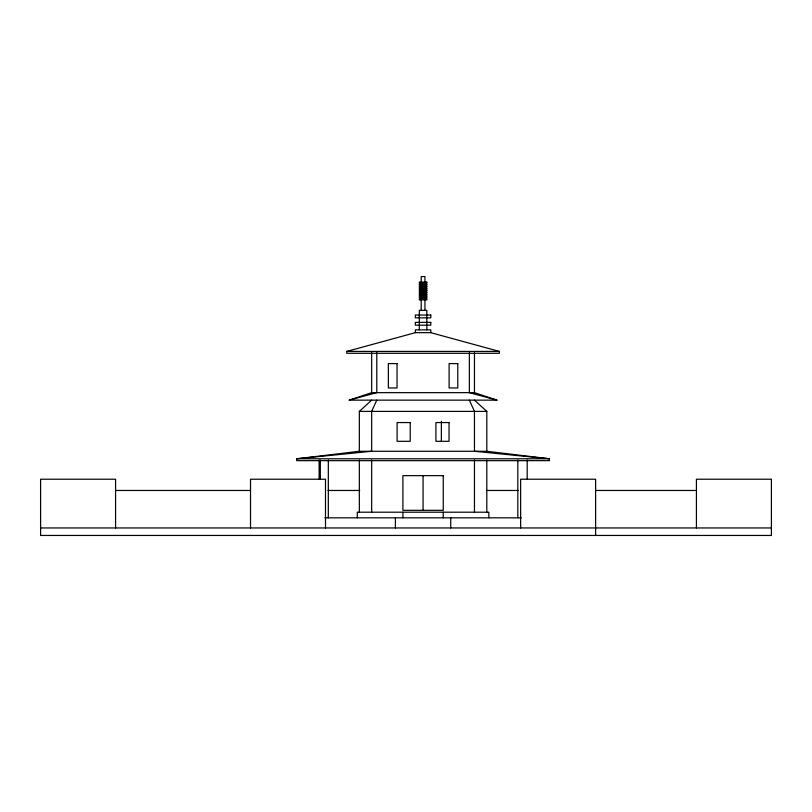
<?xml version="1.0" encoding="UTF-8"?>
<svg xmlns="http://www.w3.org/2000/svg" width="812" height="812" viewBox="0 0 812 812"><rect width="100%" height="100%" fill="white"/><g stroke="black" fill="none" stroke-linecap="round" stroke-linejoin="round"><path stroke-width="1.22" d="M376.788 400.143L371.673 411.39L371.673 451.279L296.705 458.78L296.705 460.658L549.44 460.658L549.44 458.78L486.804 451.279L359.34 451.279L296.705 458.78L549.44 458.78L474.462 451.279L474.462 411.39L469.356 400.143M359.34 451.279L359.34 411.39L371.673 400.143M349.18 400.143L371.673 392.653L474.462 392.653L496.954 400.143L349.18 400.143L376.788 392.653L376.788 352.662M346.795 351.413L415.348 332.666L430.796 332.666L499.35 351.413L499.35 353.291L346.795 353.291L346.795 351.413L499.35 351.413M359.34 411.39L486.804 411.39L486.804 451.279M115.578 490.468L250.522 490.468M328.028 490.468L359.706 490.468M486.429 490.468L518.107 490.468M595.622 490.468L696.422 490.468M324.851 517.823L521.294 517.823M40.6 527.952L771.4 527.952M496.954 400.143L469.356 392.653L469.356 352.662M474.462 400.143L486.804 411.39M696.422 527.952L696.422 479.222L771.4 479.222L771.4 535.453L40.6 535.453L40.6 479.222L115.578 479.222L115.578 527.952M595.622 535.453L595.622 479.222L520.644 479.222L520.644 527.952M527.191 460.039L527.191 478.877M517.823 460.039L517.823 517.823M488.854 517.823L488.854 512.199L357.29 512.199L357.29 517.823M486.804 460.018L486.804 512.199M474.462 352.662L474.462 392.653M474.462 460.018L474.462 512.199M450.731 517.823L450.731 527.952M443.24 512.199L443.24 517.823M441.363 421.347L441.363 441.302M430.796 332.666L430.796 329.855L415.348 329.855L415.348 332.666M426.818 329.855L426.818 310.367L419.317 310.367L419.317 329.855M424.95 281.947L424.95 276.547L421.195 276.547L421.195 281.947M424.95 283.023L424.95 289.245M424.95 291.224L424.95 295.477M424.95 297.669L424.95 310.367M423.072 475.649L423.072 510.322M421.195 283.023L421.195 289.245M421.195 291.224L421.195 295.477M421.195 297.669L421.195 310.367M402.904 512.199L402.904 517.823M395.403 517.823L395.403 527.952M371.673 352.611L371.673 392.653M371.673 460.018L371.673 512.199M359.34 460.018L359.34 512.199M328.322 460.039L328.322 517.823M325.5 527.952L325.5 479.222L250.522 479.222L250.522 527.952M320.324 460.039L320.324 478.877M319.126 460.039L319.126 478.877M426.818 282.089L419.317 282.089L419.317 283.023L426.818 283.023L426.818 282.089M426.818 284.129L419.317 284.129L419.317 285.063L426.818 285.063L426.818 284.129M426.818 286.24L419.317 286.24L419.317 287.174L426.818 287.174L426.818 286.24M426.818 288.301L419.317 288.301L419.317 289.245L426.818 289.245L426.818 288.301M426.818 290.28L419.317 290.28L419.317 291.224L426.818 291.224L426.818 290.28M426.818 292.421L419.317 292.421L419.317 293.365L426.818 293.365L426.818 292.421M426.818 294.533L419.317 294.533L419.317 295.477L426.818 295.477L426.818 294.533M426.818 296.735L419.317 296.735L419.317 297.669L426.818 297.669L426.818 296.735M426.818 298.938L419.317 298.938L419.317 299.872L426.818 299.872L426.818 298.938M430.796 315.036L415.348 315.036L415.348 317.847L430.796 317.847L430.796 315.036M430.796 322.364L415.348 322.364L415.348 325.176L430.796 325.176L430.796 322.364M397.038 363.593L388.359 363.593L388.359 387.963L397.038 387.963L397.038 363.593M457.785 363.593L449.107 363.593L449.107 387.963L457.785 387.963L457.785 363.593M410.222 422.565L397.098 422.565L397.098 441.312L410.222 441.312L410.222 422.565M449.036 422.565L435.922 422.565L435.922 441.312L449.036 441.312L449.036 422.565M443.24 475.649L402.904 475.649L402.904 510.322L443.24 510.322L443.24 475.649"/></g></svg>
